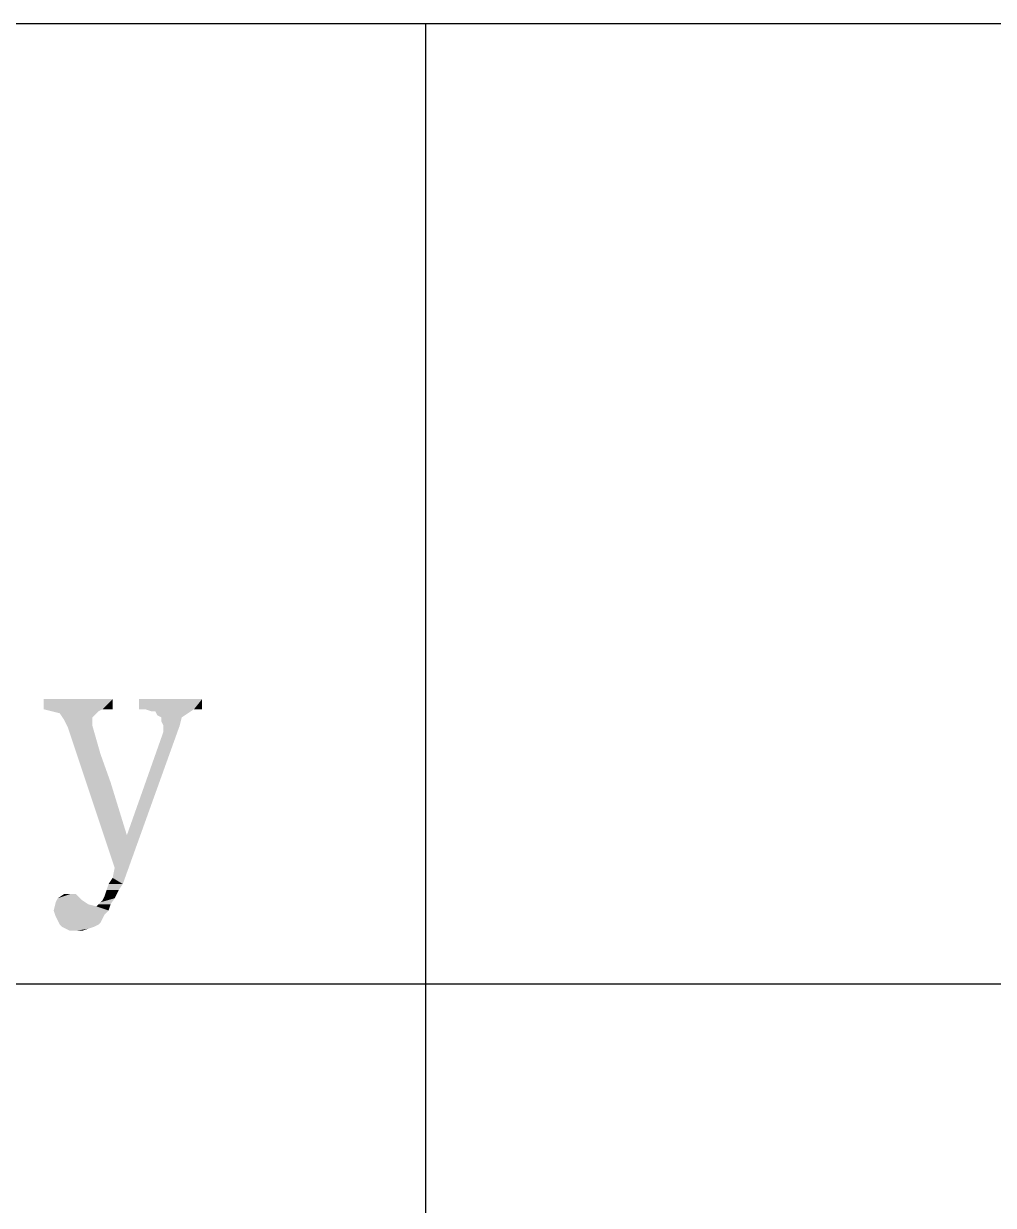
# Model space of a CAD drawing. Header units: millimetres. Extents: x 336 to 634, y 189 to 399.
# Drawn here: x 550.62 to 557.69, y 199.56 to 208.18 of the extents above; entities that cross this region are included whole.
import ezdxf

# ---------------------------------------------------------------- set-up
doc = ezdxf.new("R2010")
doc.units = ezdxf.units.MM

msp = doc.modelspace()

# ---------------------------------------------------------------- linework, layer by layer
at = {"color": 7, "linetype": 'Continuous'}
for p, q in [((448.54993, 208.17685), (628.54993, 208.17685)), ((553.54993, 194.17685), (553.54993, 208.17685)), ((448.54993, 201.17685), (628.54993, 201.17685))]:
    msp.add_line(p, q, dxfattribs=at)
for points in [[(551.26799, 203.25246), (550.76428, 203.17839), (550.76428, 203.25246)], [(551.19391, 203.17839), (550.76428, 203.17839), (551.26799, 203.25246)], [(551.22354, 203.17839), (551.19391, 203.17839), (551.26799, 203.25246)], [(551.22354, 203.17839), (551.26799, 203.25246), (551.26799, 203.17839)], [(551.91984, 203.25246), (551.46058, 203.17839), (551.46058, 203.25246)], [(551.50502, 203.17839), (551.46058, 203.17839), (551.91984, 203.25246)], [(551.86058, 203.17839), (551.50502, 203.17839), (551.91984, 203.25246)], [(551.86058, 203.17839), (551.91984, 203.25246), (551.91984, 203.17839)], [(551.19391, 203.17839), (550.82354, 203.16357), (550.76428, 203.17839)], [(550.82354, 203.16357), (551.19391, 203.17839), (551.16428, 203.16357)], [(551.16428, 203.16357), (550.8828, 203.14876), (550.82354, 203.16357)], [(550.8828, 203.14876), (551.16428, 203.16357), (551.14947, 203.14876)], [(551.86058, 203.17839), (551.54947, 203.16357), (551.50502, 203.17839)], [(551.5791, 203.16357), (551.54947, 203.16357), (551.86058, 203.17839)], [(551.5791, 203.16357), (551.86058, 203.17839), (551.81613, 203.14876)], [(551.81613, 203.14876), (551.59391, 203.13394), (551.5791, 203.16357)], [(551.14947, 203.14876), (550.91243, 203.10431), (550.8828, 203.14876)], [(551.14947, 203.14876), (551.13465, 203.13394), (550.91243, 203.10431)], [(551.13465, 203.13394), (551.11984, 203.11913), (550.91243, 203.10431)], [(550.91243, 203.10431), (551.11984, 203.11913), (551.11984, 203.0895)], [(551.11984, 203.0895), (550.94206, 203.04506), (550.91243, 203.10431)], [(551.11984, 203.0895), (551.11984, 203.05987), (550.94206, 203.04506)], [(551.62354, 203.11913), (551.59391, 203.13394), (551.81613, 203.14876)], [(551.62354, 203.11913), (551.81613, 203.14876), (551.77169, 203.11913)], [(551.77169, 203.11913), (551.62354, 203.0895), (551.62354, 203.11913)], [(551.63836, 203.05987), (551.62354, 203.0895), (551.77169, 203.11913)], [(551.63836, 203.05987), (551.77169, 203.11913), (551.75687, 203.05987)], [(550.94206, 203.04506), (551.11984, 203.05987), (551.1791, 202.85246)], [(551.1791, 202.85246), (551.2828, 202.02283), (550.94206, 203.04506)], [(551.26799, 201.94876), (551.2828, 202.02283), (551.75687, 203.05987)], [(551.26799, 201.94876), (551.75687, 203.05987), (551.34206, 201.90431)], [(551.2828, 202.02283), (551.37169, 202.25987), (551.75687, 203.05987)], [(551.37169, 202.25987), (551.63836, 203.01543), (551.75687, 203.05987)], [(551.75687, 203.05987), (551.63836, 203.01543), (551.63836, 203.05987)], [(551.1791, 202.85246), (551.25317, 202.64506), (551.2828, 202.02283)], [(551.25317, 202.64506), (551.31243, 202.45246), (551.2828, 202.02283)], [(551.31243, 202.45246), (551.37169, 202.25987), (551.2828, 202.02283)], [(551.34206, 201.90431), (551.23836, 201.90431), (551.26799, 201.94876)], [(551.31243, 201.85987), (551.20873, 201.81543), (551.22354, 201.85987)], [(551.20873, 201.81543), (551.31243, 201.85987), (551.2828, 201.80061)], [(551.34206, 201.90431), (551.22354, 201.85987), (551.23836, 201.90431)], [(551.22354, 201.85987), (551.34206, 201.90431), (551.31243, 201.85987)], [(551.04576, 201.7858), (550.85317, 201.77098), (550.86799, 201.80061)], [(550.85317, 201.77098), (551.04576, 201.7858), (551.09021, 201.75617)], [(550.95687, 201.83024), (551.00132, 201.83024), (550.86799, 201.80061)], [(550.95687, 201.83024), (550.86799, 201.80061), (550.91243, 201.83024)], [(550.86799, 201.80061), (551.00132, 201.83024), (551.04576, 201.7858)], [(551.16428, 201.75617), (551.1791, 201.77098), (551.2828, 201.80061)], [(551.16428, 201.75617), (551.2828, 201.80061), (551.25317, 201.75617)], [(551.1791, 201.77098), (551.19391, 201.7858), (551.2828, 201.80061)], [(551.2828, 201.80061), (551.19391, 201.7858), (551.20873, 201.81543)], [(551.09021, 201.75617), (550.83836, 201.71172), (550.85317, 201.77098)], [(551.09021, 201.75617), (551.14947, 201.74135), (550.83836, 201.71172)], [(551.23836, 201.71172), (550.83836, 201.71172), (551.14947, 201.74135)], [(551.23836, 201.71172), (550.85317, 201.66728), (550.83836, 201.71172)], [(551.23836, 201.71172), (551.20873, 201.68209), (550.85317, 201.66728)], [(551.25317, 201.75617), (551.14947, 201.74135), (551.16428, 201.75617)], [(551.14947, 201.74135), (551.25317, 201.75617), (551.23836, 201.71172)], [(550.85317, 201.66728), (551.20873, 201.68209), (551.19391, 201.65246)], [(551.19391, 201.65246), (550.8828, 201.60802), (550.85317, 201.66728)], [(551.19391, 201.65246), (551.1791, 201.62283), (550.8828, 201.60802)], [(550.8828, 201.60802), (551.1791, 201.62283), (551.16428, 201.60802)], [(551.16428, 201.60802), (550.89761, 201.5932), (550.8828, 201.60802)], [(550.89761, 201.5932), (551.16428, 201.60802), (551.13465, 201.5932)], [(551.13465, 201.5932), (550.92724, 201.57839), (550.89761, 201.5932)], [(550.92724, 201.57839), (551.13465, 201.5932), (551.09021, 201.57839)], [(551.09021, 201.57839), (550.95687, 201.56357), (550.92724, 201.57839)], [(551.00132, 201.56357), (550.95687, 201.56357), (551.09021, 201.57839)], [(551.00132, 201.56357), (551.09021, 201.57839), (551.04576, 201.56357)]]:
    msp.add_solid(points, dxfattribs=at)

doc.saveas('drawing.dxf')
